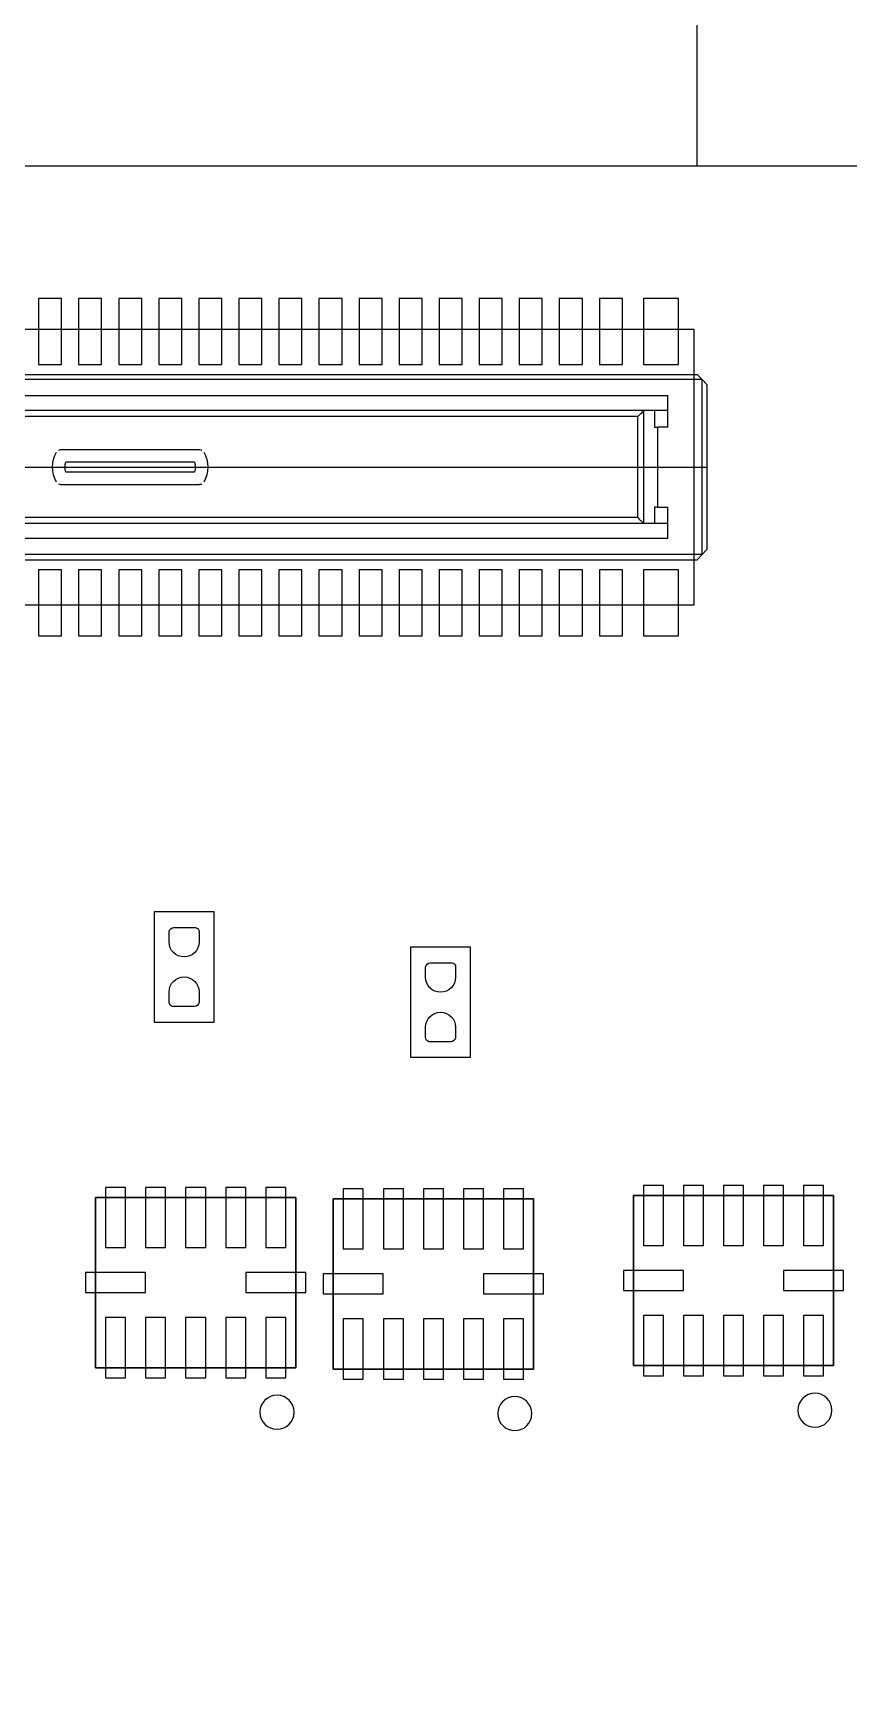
# Model space of a CAD drawing. Extents: x 24 to 162, y 5 to 143.
# Drawn here: x 57.65 to 65.8, y 29.63 to 46.12 of the extents above; entities that cross this region are included whole.
import ezdxf

# ---------------------------------------------------------------- set-up
doc = ezdxf.new("R2010")
doc.units = 0
for name, color, linetype in [('BG_OUTLINE', 7, 'CONTINUOUS'), ('PG_ASSEMBLY_BOTTOM', 211, 'CONTINUOUS'), ('PG_SILKSCREEN_BOTTOM', 243, 'CONTINUOUS'), ('PIN_BOTTOM', 1, 'CONTINUOUS')]:
    doc.layers.add(name, color=color, linetype=linetype)

msp = doc.modelspace()

# ---------------------------------------------------------------- linework, layer by layer
at = {"layer": 'BG_OUTLINE'}
msp.add_lwpolyline([(49.190402, 44.786296), (49.190402, 46.950376), (64.281812, 46.950376), (64.281812, 44.786296)], close=True, dxfattribs=at)
msp.add_lwpolyline([(32.12973, 4.786376), (80.129634, 4.786376, 0.414205), (83.629246, 8.286242), (83.629246, 41.286176, 0.414226), (80.129634, 44.786296), (32.12973, 44.786296, 0.414268), (28.629356, 41.286176), (28.629356, 8.286242, 0.414248)], format="xyb", close=True, dxfattribs=at)
at = {"layer": 'PG_ASSEMBLY_BOTTOM'}
for points in [[(42.993056, 43.159934), (64.252856, 43.159934), (64.252856, 40.399716), (42.993056, 40.399716)], [(60.276486, 32.780732), (58.27649, 32.780732), (58.27649, 34.4805), (60.276486, 34.4805)], [(60.276486, 32.780732), (58.27649, 32.780732), (58.27649, 34.4805), (60.276486, 34.4805)], [(62.650624, 32.76727), (60.650628, 32.76727), (60.650628, 34.467038), (62.650624, 34.467038)], [(62.650624, 32.76727), (60.650628, 32.76727), (60.650628, 34.467038), (62.650624, 34.467038)], [(65.647316, 32.800798), (63.64732, 32.800798), (63.64732, 34.500566), (65.647316, 34.500566)], [(65.647316, 32.800798), (63.64732, 32.800798), (63.64732, 34.500566), (65.647316, 34.500566)]]:
    msp.add_lwpolyline(points, close=True, dxfattribs=at)
for points in [[(58.861198, 37.334698), (58.861198, 36.234878)], [(59.461146, 37.334698), (58.861198, 37.334698)], [(59.461146, 36.234878), (59.461146, 37.334698)], [(62.022228, 36.982146), (61.42228, 36.982146)], [(61.42228, 36.982146), (61.42228, 35.882326)], [(62.022228, 35.882326), (62.022228, 36.982146)], [(58.861198, 36.234878), (59.461146, 36.234878)], [(61.42228, 35.882326), (62.022228, 35.882326)]]:
    msp.add_lwpolyline(points, dxfattribs=at)
at = {"layer": 'PG_SILKSCREEN_BOTTOM'}
for points in [[(42.96283, 42.705274), (64.283082, 42.705274)], [(64.332866, 42.654982), (64.283082, 42.705274)], [(64.332866, 42.654982), (42.913046, 42.654982)], [(64.332866, 40.905176), (64.332866, 42.654982)], [(64.38265, 42.604944), (64.332866, 42.654982)], [(64.38265, 42.604944), (64.38265, 40.95496)], [(43.252644, 42.494962), (63.993014, 42.494962)], [(63.993014, 42.180002), (63.993014, 42.494962)], [(63.993014, 42.344848), (43.252644, 42.344848)], [(63.692532, 42.285158), (43.55338, 42.285158)], [(63.692532, 42.285158), (63.702946, 42.295572)], [(63.692532, 41.275), (63.692532, 42.285158)], [(63.702946, 42.295572), (63.713106, 42.305478)], [(63.713106, 42.305478), (63.72225, 42.314876)], [(63.72225, 42.314876), (63.73114, 42.323766)], [(63.73114, 42.323766), (63.738506, 42.330878)], [(63.738506, 42.330878), (63.744348, 42.336974)], [(63.744348, 42.336974), (63.74892, 42.341292)], [(63.74892, 42.341292), (63.751714, 42.344086)], [(63.751714, 42.344086), (63.751968, 42.34434)], [(63.751714, 41.216072), (63.751714, 42.344086)], [(63.751968, 42.34434), (63.752222, 42.344594)], [(63.752222, 42.344594), (63.752476, 42.344848)], [(63.752476, 42.344848), (63.75273, 42.344848)], [(63.75273, 42.344848), (63.753238, 42.344848)], [(63.85814, 42.344848), (63.85814, 42.180002)], [(63.85814, 42.180002), (63.892938, 42.180002)], [(63.993014, 42.180002), (63.892938, 42.180002)], [(63.892938, 41.380156), (63.892938, 42.180002)], [(57.931558, 41.954958), (59.314334, 41.954958)], [(42.913046, 41.779952), (64.38265, 41.779952)], [(59.265566, 41.82999), (57.980326, 41.82999)], [(59.265566, 41.730168), (57.980326, 41.730168)], [(57.931558, 41.604946), (59.314334, 41.604946)], [(63.692532, 41.275), (43.55338, 41.275)], [(63.692532, 41.275), (63.702946, 41.264586)], [(63.702946, 41.264586), (63.713106, 41.254426)], [(63.713106, 41.254426), (63.72225, 41.245028)], [(63.72225, 41.245028), (63.73114, 41.236392)], [(63.73114, 41.236392), (63.738506, 41.229026)], [(63.738506, 41.229026), (63.744348, 41.22293)], [(63.744348, 41.22293), (63.74892, 41.218866)], [(63.85814, 41.380156), (63.85814, 41.215056)], [(63.892938, 41.380156), (63.85814, 41.380156)], [(63.892938, 41.380156), (63.993014, 41.380156)], [(63.993014, 41.064942), (63.993014, 41.380156)], [(63.993014, 41.215056), (43.252644, 41.215056)], [(63.993014, 41.064942), (43.252644, 41.064942)], [(63.74892, 41.218866), (63.751714, 41.216072)], [(63.751968, 41.215564), (63.751714, 41.216072)], [(63.752222, 41.215564), (63.751968, 41.215564)], [(63.752476, 41.215056), (63.752222, 41.215564)], [(63.75273, 41.215056), (63.752476, 41.215056)], [(63.753238, 41.215056), (63.75273, 41.215056)], [(64.332866, 40.905176), (42.913046, 40.905176)], [(64.283082, 40.854884), (64.332866, 40.905176)], [(64.38265, 40.95496), (64.332866, 40.905176)], [(42.96283, 40.854884), (64.283082, 40.854884)], [(60.276486, 34.4805), (58.27649, 34.4805), (58.27649, 32.780732), (60.276486, 32.780732), (60.276486, 34.4805)], [(62.650624, 34.467038), (60.650628, 34.467038), (60.650628, 32.76727), (62.650624, 32.76727), (62.650624, 34.467038)], [(65.647316, 34.500566), (63.64732, 34.500566), (63.64732, 32.800798), (65.647316, 32.800798), (65.647316, 34.500566)]]:
    msp.add_lwpolyline(points, dxfattribs=at)
for points in [[(57.888124, 41.629838, -0.268166), (57.888124, 41.930066, -0.268166)], [(57.907428, 41.948862, -0.126556), (57.931558, 41.954958, -0.126556)], [(59.314334, 41.954958, -0.12706), (59.338464, 41.948862, -0.12706)], [(59.357768, 41.930066, -0.268041), (59.357768, 41.629838, -0.268041)], [(57.980326, 41.730168, -0.14576), (57.980326, 41.82999, -0.14576)], [(59.265566, 41.82999, -0.145643), (59.265566, 41.730168, -0.145643)], [(57.931558, 41.604946, -0.126236), (57.907428, 41.611042, -0.126236)], [(59.338464, 41.611042, -0.126737), (59.314334, 41.604946, -0.126737)], [(60.259722, 32.335216, 1), (59.918854, 32.335216, 1), (60.259722, 32.335216, 1)], [(62.63386, 32.321754, 1), (62.292992, 32.321754, 1), (62.63386, 32.321754, 1)], [(65.630552, 32.355282, 1), (65.289684, 32.355282, 1), (65.630552, 32.355282, 1)]]:
    msp.add_lwpolyline(points, format="xyb", dxfattribs=at)
at = {"layer": 'PIN_BOTTOM'}
for points in [[(57.707784, 43.464734), (57.707784, 42.804842), (57.937908, 42.804842), (57.937908, 43.464734)], [(58.107834, 43.464734), (58.107834, 42.804842), (58.337958, 42.804842), (58.337958, 43.464734)], [(58.507884, 43.464734), (58.507884, 42.804842), (58.738008, 42.804842), (58.738008, 43.464734)], [(58.907934, 43.464734), (58.907934, 42.804842), (59.138058, 42.804842), (59.138058, 43.464734)], [(59.307984, 43.464734), (59.307984, 42.804842), (59.538108, 42.804842), (59.538108, 43.464734)], [(59.70778, 43.464734), (59.70778, 42.804842), (59.937904, 42.804842), (59.937904, 43.464734)], [(60.10783, 43.464734), (60.10783, 42.804842), (60.337954, 42.804842), (60.337954, 43.464734)], [(60.50788, 43.464734), (60.50788, 42.804842), (60.738004, 42.804842), (60.738004, 43.464734)], [(60.90793, 43.464734), (60.90793, 42.804842), (61.138054, 42.804842), (61.138054, 43.464734)], [(61.30798, 43.464734), (61.30798, 42.804842), (61.538104, 42.804842), (61.538104, 43.464734)], [(61.707776, 43.464734), (61.707776, 42.804842), (61.9379, 42.804842), (61.9379, 43.464734)], [(62.107826, 43.464734), (62.107826, 42.804842), (62.33795, 42.804842), (62.33795, 43.464734)], [(62.507876, 43.464734), (62.507876, 42.804842), (62.738, 42.804842), (62.738, 43.464734)], [(62.907926, 43.464734), (62.907926, 42.804842), (63.13805, 42.804842), (63.13805, 43.464734)], [(63.307976, 43.464734), (63.307976, 42.804842), (63.5381, 42.804842), (63.5381, 43.464734)], [(63.747904, 43.464734), (63.747904, 42.804842), (64.097916, 42.804842), (64.097916, 43.464734)], [(57.707784, 40.755062), (57.707784, 40.09517), (57.937908, 40.09517), (57.937908, 40.755062)], [(58.107834, 40.755062), (58.107834, 40.09517), (58.337958, 40.09517), (58.337958, 40.755062)], [(58.507884, 40.755062), (58.507884, 40.09517), (58.738008, 40.09517), (58.738008, 40.755062)], [(58.907934, 40.755062), (58.907934, 40.09517), (59.138058, 40.09517), (59.138058, 40.755062)], [(59.307984, 40.755062), (59.307984, 40.09517), (59.538108, 40.09517), (59.538108, 40.755062)], [(59.70778, 40.755062), (59.70778, 40.09517), (59.937904, 40.09517), (59.937904, 40.755062)], [(60.10783, 40.755062), (60.10783, 40.09517), (60.337954, 40.09517), (60.337954, 40.755062)], [(60.50788, 40.755062), (60.50788, 40.09517), (60.738004, 40.09517), (60.738004, 40.755062)], [(60.90793, 40.755062), (60.90793, 40.09517), (61.138054, 40.09517), (61.138054, 40.755062)], [(61.30798, 40.755062), (61.30798, 40.09517), (61.538104, 40.09517), (61.538104, 40.755062)], [(61.707776, 40.755062), (61.707776, 40.09517), (61.9379, 40.09517), (61.9379, 40.755062)], [(62.107826, 40.755062), (62.107826, 40.09517), (62.33795, 40.09517), (62.33795, 40.755062)], [(62.507876, 40.755062), (62.507876, 40.09517), (62.738, 40.09517), (62.738, 40.755062)], [(62.907926, 40.755062), (62.907926, 40.09517), (63.13805, 40.09517), (63.13805, 40.755062)], [(63.307976, 40.755062), (63.307976, 40.09517), (63.5381, 40.09517), (63.5381, 40.755062)], [(63.747904, 40.755062), (63.747904, 40.09517), (64.097916, 40.09517), (64.097916, 40.755062)], [(58.576464, 33.980628), (58.576464, 34.580576), (58.376566, 34.580576), (58.376566, 33.980628)], [(58.976514, 33.980628), (58.976514, 34.580576), (58.776616, 34.580576), (58.776616, 33.980628)], [(59.376564, 33.980628), (59.376564, 34.580576), (59.176666, 34.580576), (59.176666, 33.980628)], [(59.776614, 33.980628), (59.776614, 34.580576), (59.576716, 34.580576), (59.576716, 33.980628)], [(60.176664, 33.980628), (60.176664, 34.580576), (59.976766, 34.580576), (59.976766, 33.980628)], [(60.950602, 33.967166), (60.950602, 34.567114), (60.750704, 34.567114), (60.750704, 33.967166)], [(61.350652, 33.967166), (61.350652, 34.567114), (61.150754, 34.567114), (61.150754, 33.967166)], [(61.750702, 33.967166), (61.750702, 34.567114), (61.550804, 34.567114), (61.550804, 33.967166)], [(62.150752, 33.967166), (62.150752, 34.567114), (61.950854, 34.567114), (61.950854, 33.967166)], [(62.550802, 33.967166), (62.550802, 34.567114), (62.350904, 34.567114), (62.350904, 33.967166)], [(63.947294, 34.000694), (63.947294, 34.600642), (63.747396, 34.600642), (63.747396, 34.000694)], [(64.347344, 34.000694), (64.347344, 34.600642), (64.147446, 34.600642), (64.147446, 34.000694)], [(64.747394, 34.000694), (64.747394, 34.600642), (64.547496, 34.600642), (64.547496, 34.000694)], [(65.147444, 34.000694), (65.147444, 34.600642), (64.947546, 34.600642), (64.947546, 34.000694)], [(65.547494, 34.000694), (65.547494, 34.600642), (65.347596, 34.600642), (65.347596, 34.000694)], [(58.176414, 33.530667), (58.776362, 33.530667), (58.776362, 33.730565), (58.176414, 33.730565)], [(59.776614, 33.530667), (60.376562, 33.530667), (60.376562, 33.730565), (59.776614, 33.730565)], [(60.550552, 33.517205), (61.1505, 33.517205), (61.1505, 33.717103), (60.550552, 33.717103)], [(62.150752, 33.517205), (62.7507, 33.517205), (62.7507, 33.717103), (62.150752, 33.717103)], [(63.547244, 33.550733), (64.147192, 33.550733), (64.147192, 33.750631), (63.547244, 33.750631)], [(65.147444, 33.550733), (65.747392, 33.550733), (65.747392, 33.750631), (65.147444, 33.750631)], [(58.576464, 32.680656), (58.576464, 33.280604), (58.376566, 33.280604), (58.376566, 32.680656)], [(58.976514, 32.680656), (58.976514, 33.280604), (58.776616, 33.280604), (58.776616, 32.680656)], [(59.376564, 32.680656), (59.376564, 33.280604), (59.176666, 33.280604), (59.176666, 32.680656)], [(59.776614, 32.680656), (59.776614, 33.280604), (59.576716, 33.280604), (59.576716, 32.680656)], [(60.176664, 32.680656), (60.176664, 33.280604), (59.976766, 33.280604), (59.976766, 32.680656)], [(60.950602, 32.667194), (60.950602, 33.267142), (60.750704, 33.267142), (60.750704, 32.667194)], [(61.350652, 32.667194), (61.350652, 33.267142), (61.150754, 33.267142), (61.150754, 32.667194)], [(61.750702, 32.667194), (61.750702, 33.267142), (61.550804, 33.267142), (61.550804, 32.667194)], [(62.150752, 32.667194), (62.150752, 33.267142), (61.950854, 33.267142), (61.950854, 32.667194)], [(62.550802, 32.667194), (62.550802, 33.267142), (62.350904, 33.267142), (62.350904, 32.667194)], [(63.947294, 32.700722), (63.947294, 33.30067), (63.747396, 33.30067), (63.747396, 32.700722)], [(64.347344, 32.700722), (64.347344, 33.30067), (64.147446, 33.30067), (64.147446, 32.700722)], [(64.747394, 32.700722), (64.747394, 33.30067), (64.547496, 33.30067), (64.547496, 32.700722)], [(65.147444, 32.700722), (65.147444, 33.30067), (64.947546, 33.30067), (64.947546, 32.700722)], [(65.547494, 32.700722), (65.547494, 33.30067), (65.347596, 33.30067), (65.347596, 32.700722)]]:
    msp.add_lwpolyline(points, close=True, dxfattribs=at)
for points in [[(59.011058, 37.034978), (59.011058, 37.136578, -0.375524), (59.059572, 37.178996), (59.275472, 37.178996, -0.365016), (59.311286, 37.136578), (59.311286, 37.034978, -0.99984)], [(61.57214, 36.682426), (61.57214, 36.784026, -0.375524), (61.620654, 36.826444), (61.836554, 36.826444, -0.365016), (61.872368, 36.784026), (61.872368, 36.682426, -0.99984)], [(59.311286, 36.534598), (59.311286, 36.432998, -0.375524), (59.262772, 36.39058), (59.046872, 36.39058, -0.365016), (59.011058, 36.432998), (59.011058, 36.534598, -0.99984)], [(61.872368, 36.182046), (61.872368, 36.080446, -0.375524), (61.823854, 36.038028), (61.607954, 36.038028, -0.365016), (61.57214, 36.080446), (61.57214, 36.182046, -0.99984)]]:
    msp.add_lwpolyline(points, format="xyb", close=True, dxfattribs=at)

doc.saveas('drawing.dxf')
